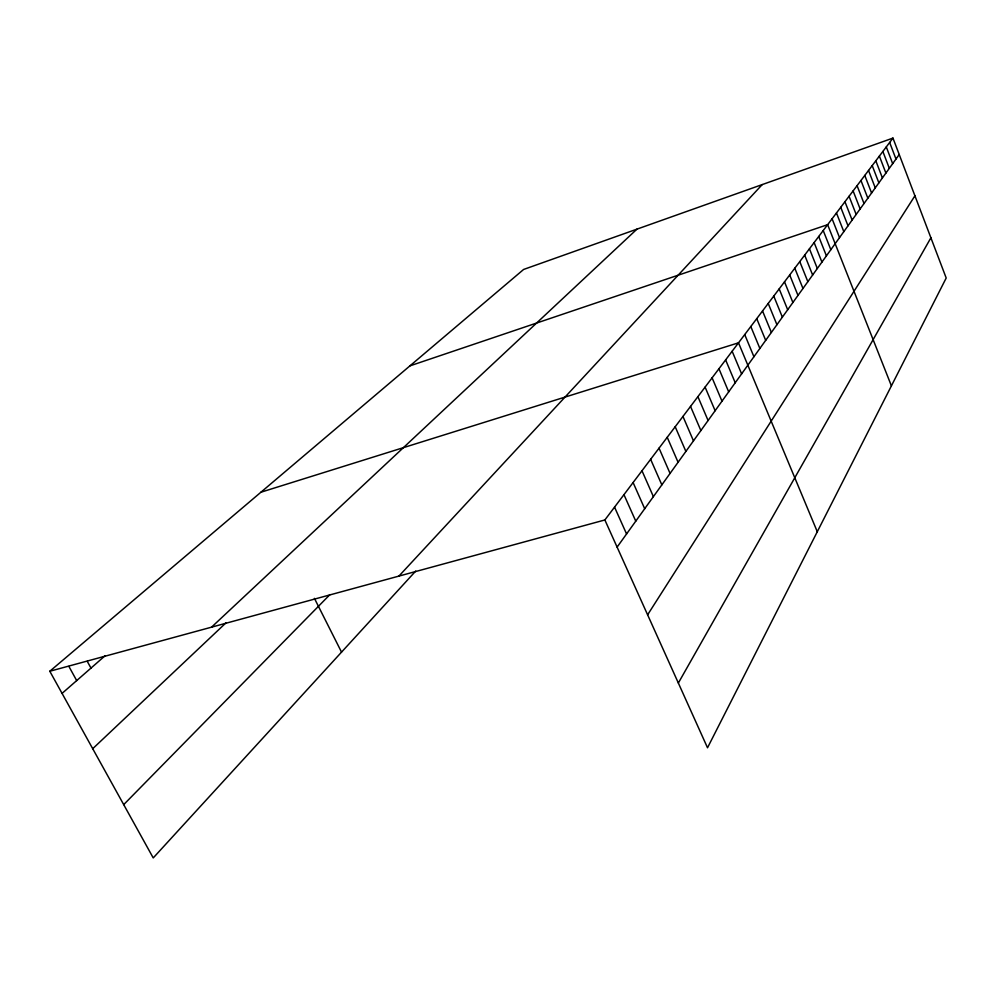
<?xml version="1.0" encoding="UTF-8"?>
<svg xmlns="http://www.w3.org/2000/svg" width="996" height="996" viewBox="0 0 996 996"><rect width="100%" height="100%" fill="white"/><g stroke="black" fill="none" stroke-linecap="round" stroke-linejoin="round"><path stroke-width="1.49" d="M678.351 683.019L930.899 237.783M647.612 614.818L914.926 195.801M617.109 547.115L899.226 154.529M604.871 519.962L892.964 138.083L946.2 278.021L707.521 747.772L604.871 519.962L49.8 671.254L153.235 857.917L415.73 571.044M398.91 576.099L762.214 184.584M123.703 804.631L329.913 594.624M92.715 748.706L225.855 622.961M211.538 627.169L636.954 229.142M62.063 693.39L104.904 655.916M49.8 671.254L523.622 269.455L892.964 138.083M409.929 365.868L827.639 224.673L891.408 385.863M260.927 492.223L738.509 342.823L817.293 531.74M68.886 666.411L76.692 680.592M87.262 661.332L90.972 668.104M314.425 598.359L341.528 652.131M614.544 507.126L626.571 533.956M623.957 494.663L635.772 521.157M633.095 482.537L644.698 508.719M641.984 470.759L653.388 496.631M650.625 459.305L661.842 484.865M659.041 448.15L670.071 473.424M667.22 437.306L678.077 462.269M675.201 426.736L685.883 451.425M682.957 416.44L693.477 440.855M697.897 396.645L708.094 420.511M690.527 406.418L700.873 430.546M705.093 387.108L715.128 410.713M712.103 377.82L721.988 401.164M718.95 368.744L728.686 391.851M725.623 359.892L735.222 382.75M732.147 351.252L741.609 373.874M744.722 334.581L753.922 356.73M750.797 326.526L759.873 348.451M756.736 318.658L765.687 340.358M768.215 303.444L776.93 324.708M762.538 310.964L771.377 332.452M773.768 296.086L782.37 317.151M784.512 281.843L792.891 302.51M779.196 288.89L787.687 309.744M789.703 274.958L797.983 295.414M799.776 261.599L807.856 281.681M794.796 268.21L802.975 288.479M809.449 248.788L817.33 268.497M804.668 255.125L812.636 275.021M818.724 236.488L826.419 255.848M814.13 242.576L821.924 262.11M823.219 230.524L830.838 249.71M832.096 218.771L839.528 237.608M840.749 207.305L848.007 225.806M836.466 212.982L843.811 231.645M849.065 196.274L856.162 214.451M844.944 201.727L852.128 220.066M857.07 185.654L864.018 203.52M853.111 190.908L860.133 208.936M864.789 175.433L871.575 193M860.967 180.5L867.84 198.216M875.833 160.804L882.406 177.923M872.21 165.585L878.87 182.866M868.537 170.465L875.26 187.883M882.867 151.467L889.316 168.324M879.381 156.098L885.892 173.08M889.652 142.465L895.977 159.049M886.291 146.935L892.677 163.643"/></g></svg>
